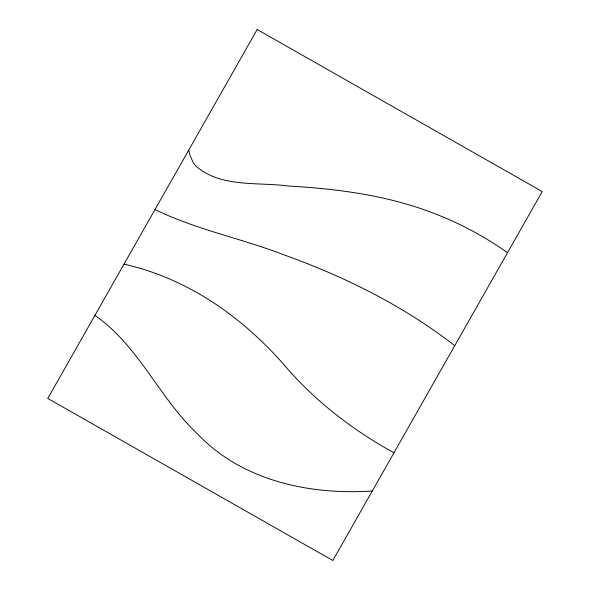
<?xml version="1.0" encoding="UTF-8"?>
<svg xmlns="http://www.w3.org/2000/svg" width="590" height="590" viewBox="0 0 590 590"><rect width="100%" height="100%" fill="white"/><g stroke="black" fill="none" stroke-linecap="round" stroke-linejoin="round"><path stroke-width="0.89" d="M372.275 490.983C310.097 495.194 242.608 480.99 198.093 434.498C159.418 398.56 138.871 345.718 94.916 315.392M155.015 209.502C195.843 229.606 241.126 238.279 283.443 254.681C344.516 276.504 403.398 305.753 454.743 345.681M393.98 452.744C352.097 429.83 313.858 400.197 283.053 363.602C255.979 333.136 224.171 306.52 187.886 287.706A238.456 213.772 29.8 0 0 123.981 264.121M188.741 150.089L190.083 155.731L193.07 162.184A26.875 24.094 29.8 0 0 196.175 166.299C221.272 187.937 258.14 181.853 288.68 186.056C336.912 188.815 385.528 195.091 430.973 212.253A300.531 269.423 29.8 0 1 507.518 252.704M257.174 29.5L47.783 398.442L332.826 560.5L542.217 191.558L257.174 29.5"/></g></svg>
